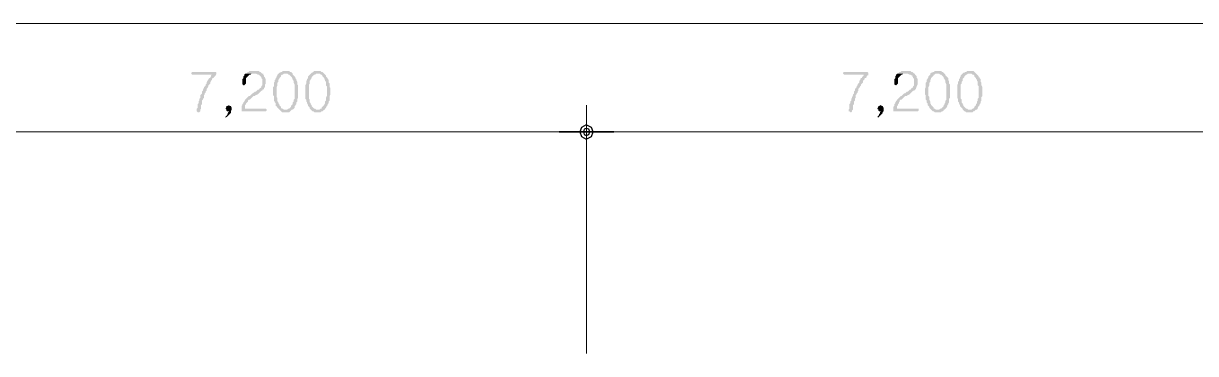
# Model space of a CAD drawing. Header units: millimetres. Extents: x -750 to 99069, y 12094 to 66109.
# Drawn here: x 62646 to 75588, y 40963 to 44611 of the extents above; entities that cross this region are included whole.
import ezdxf

# ---------------------------------------------------------------- set-up
doc = ezdxf.new("R2010")
doc.units = ezdxf.units.MM
doc.layers.add('PDF_솔리드 채우기', color=7, linetype='Continuous')
doc.layers.add('PDF_형상', color=7, linetype='Continuous')

msp = doc.modelspace()

# ---------------------------------------------------------------- hatches: boundary and pattern name
at = {"layer": 'PDF_솔리드 채우기', "transparency": 33554559}
for points in [[(64757, 44076), (64519, 44076), (64509, 44076), (64499, 44066), (64499, 44066), (64499, 44056), (64509, 44046), (64519, 44046), (64727, 44046), (64718, 44036), (64718, 44026), (64708, 44016), (64708, 44007), (64698, 44007), (64688, 43997), (64688, 43987), (64678, 43977), (64668, 43957), (64668, 43947), (64658, 43937), (64658, 43927), (64648, 43917), (64638, 43907), (64638, 43898), (64628, 43878), (64628, 43868), (64618, 43858), (64618, 43848), (64618, 43838), (64608, 43828), (64599, 43818), (64599, 43798), (64599, 43788), (64589, 43779), (64589, 43759), (64579, 43749), (64579, 43739), (64579, 43729), (64569, 43719), (64569, 43709), (64569, 43689), (64569, 43679), (64559, 43669), (64559, 43660), (64559, 43650), (64559, 43640), (64559, 43640), (64569, 43630), (64579, 43630), (64589, 43630), (64589, 43630), (64599, 43640), (64599, 43650), (64599, 43660), (64608, 43669), (64608, 43689), (64608, 43699), (64608, 43709), (64618, 43719), (64618, 43729), (64618, 43749), (64618, 43759), (64628, 43769), (64628, 43779), (64638, 43788), (64638, 43798), (64638, 43818), (64648, 43828), (64648, 43838), (64658, 43848), (64658, 43858), (64668, 43868), (64668, 43888), (64678, 43898), (64678, 43898), (64688, 43917), (64688, 43927), (64698, 43937), (64708, 43947), (64708, 43957), (64718, 43977), (64727, 43987), (64727, 43997), (64737, 44007), (64747, 44007), (64747, 44016), (64757, 44026), (64767, 44036), (64767, 44036), (64777, 44056), (64777, 44066), (64777, 44066), (64767, 44076)], [(65193, 44086), (65174, 44086), (65164, 44086), (65154, 44086), (65144, 44086), (65134, 44076), (65124, 44076), (65114, 44066), (65104, 44056), (65193, 44056), (65203, 44056), (65213, 44056), (65233, 44046), (65243, 44046), (65253, 44036), (65253, 44036), (65263, 44026), (65273, 44016), (65273, 44007), (65283, 43997), (65283, 43987), (65283, 43977), (65283, 43967), (65283, 43957), (65283, 43947), (65283, 43927), (65273, 43917), (65273, 43907), (65263, 43898), (65253, 43898), (65253, 43888), (65243, 43878), (65233, 43878), (65223, 43868), (65213, 43858), (65203, 43858), (65193, 43848), (65174, 43838), (65174, 43838), (65164, 43828), (65154, 43818), (65144, 43808), (65134, 43808), (65124, 43798), (65114, 43788), (65104, 43779), (65094, 43769), (65094, 43759), (65084, 43759), (65084, 43749), (65074, 43739), (65074, 43729), (65064, 43719), (65064, 43709), (65055, 43699), (65055, 43689), (65055, 43679), (65055, 43660), (65055, 43650), (65055, 43640), (65312, 43640), (65322, 43640), (65322, 43640), (65332, 43650), (65332, 43660), (65322, 43669), (65322, 43669), (65312, 43669), (65312, 43669), (65094, 43669), (65094, 43689), (65094, 43699), (65094, 43709), (65104, 43719), (65104, 43729), (65114, 43739), (65114, 43739), (65124, 43749), (65124, 43759), (65134, 43769), (65144, 43769), (65154, 43779), (65164, 43788), (65174, 43798), (65183, 43808), (65203, 43808), (65203, 43818), (65213, 43818), (65233, 43828), (65243, 43838), (65253, 43848), (65263, 43858), (65273, 43868), (65283, 43868), (65283, 43878), (65293, 43878), (65302, 43888), (65302, 43898), (65312, 43907), (65312, 43917), (65312, 43937), (65322, 43947), (65322, 43957), (65322, 43967), (65322, 43977), (65322, 43997), (65312, 44007), (65312, 44016), (65302, 44026), (65302, 44036), (65293, 44046), (65293, 44056), (65283, 44056), (65273, 44066), (65263, 44076), (65253, 44076), (65243, 44086), (65233, 44086), (65213, 44086), (65203, 44086)], [(65104, 44056), (65094, 44056), (65084, 44046), (65084, 44036), (65074, 44026), (65074, 44007), (65064, 43997), (65064, 43987), (65064, 43977), (65064, 43967), (65064, 43957), (65064, 43937), (65064, 43937), (65074, 43927), (65084, 43927), (65094, 43937), (65094, 43937), (65104, 43947), (65104, 43947), (65104, 43967), (65104, 43977), (65104, 43997), (65104, 44007), (65114, 44016), (65124, 44026), (65124, 44026), (65134, 44036), (65144, 44046), (65154, 44046), (65164, 44056), (65174, 44056), (65183, 44056), (65193, 44056)], [(65540, 44086), (65530, 44086), (65521, 44086), (65511, 44086), (65501, 44076), (65491, 44076), (65481, 44066), (65471, 44066), (65461, 44056), (65451, 44046), (65451, 44036), (65441, 44026), (65441, 44016), (65431, 44007), (65431, 43997), (65421, 43987), (65421, 43977), (65421, 43967), (65411, 43957), (65411, 43947), (65411, 43927), (65411, 43917), (65402, 43907), (65402, 43888), (65402, 43878), (65402, 43868), (65402, 43858), (65402, 43848), (65402, 43828), (65402, 43818), (65411, 43808), (65411, 43788), (65411, 43779), (65411, 43769), (65411, 43759), (65421, 43749), (65421, 43739), (65431, 43729), (65431, 43709), (65431, 43699), (65441, 43699), (65441, 43689), (65451, 43679), (65461, 43669), (65471, 43660), (65540, 43660), (65530, 43660), (65521, 43660), (65511, 43669), (65501, 43669), (65491, 43679), (65491, 43689), (65481, 43699), (65471, 43709), (65471, 43719), (65461, 43729), (65461, 43739), (65451, 43749), (65451, 43769), (65451, 43779), (65451, 43788), (65441, 43798), (65441, 43808), (65441, 43828), (65441, 43838), (65441, 43858), (65441, 43858), (65441, 43868), (65441, 43888), (65441, 43898), (65441, 43907), (65451, 43927), (65451, 43937), (65451, 43947), (65451, 43957), (65461, 43967), (65461, 43977), (65461, 43987), (65471, 43997), (65471, 44007), (65481, 44016), (65491, 44026), (65491, 44036), (65501, 44046), (65511, 44046), (65521, 44056), (65530, 44056), (65540, 44056), (65620, 44056), (65610, 44066), (65600, 44076), (65590, 44076), (65580, 44086), (65570, 44086), (65560, 44086), (65550, 44086)], [(65620, 44056), (65540, 44056), (65550, 44056), (65560, 44056), (65570, 44046), (65580, 44046), (65590, 44036), (65600, 44026), (65610, 44016), (65610, 44007), (65620, 43997), (65620, 43987), (65630, 43977), (65630, 43967), (65630, 43957), (65640, 43937), (65640, 43927), (65640, 43917), (65640, 43907), (65640, 43888), (65640, 43878), (65640, 43868), (65640, 43858), (65640, 43848), (65640, 43828), (65640, 43818), (65640, 43808), (65640, 43788), (65640, 43779), (65630, 43769), (65630, 43759), (65630, 43749), (65620, 43739), (65620, 43729), (65620, 43719), (65610, 43709), (65600, 43699), (65600, 43689), (65590, 43679), (65580, 43669), (65570, 43669), (65560, 43660), (65550, 43660), (65540, 43660), (65471, 43660), (65481, 43650), (65491, 43640), (65491, 43640), (65501, 43630), (65521, 43630), (65530, 43630), (65540, 43630), (65540, 43630), (65550, 43630), (65560, 43630), (65580, 43630), (65590, 43640), (65590, 43640), (65600, 43650), (65610, 43660), (65620, 43660), (65630, 43669), (65640, 43679), (65640, 43699), (65649, 43699), (65649, 43709), (65659, 43719), (65659, 43729), (65659, 43739), (65669, 43749), (65669, 43759), (65669, 43779), (65679, 43788), (65679, 43798), (65679, 43808), (65679, 43828), (65679, 43838), (65679, 43848), (65679, 43858), (65679, 43868), (65679, 43888), (65679, 43898), (65679, 43907), (65679, 43927), (65669, 43937), (65669, 43947), (65669, 43957), (65669, 43967), (65659, 43987), (65659, 43997), (65649, 44007), (65649, 44016), (65649, 44016), (65640, 44026), (65630, 44036), (65620, 44046)], [(65897, 44086), (65887, 44086), (65868, 44086), (65858, 44086), (65848, 44076), (65838, 44076), (65838, 44066), (65828, 44066), (65818, 44056), (65808, 44046), (65798, 44036), (65788, 44026), (65788, 44016), (65788, 44007), (65778, 43997), (65778, 43987), (65768, 43977), (65768, 43967), (65768, 43957), (65768, 43947), (65758, 43927), (65758, 43917), (65758, 43907), (65758, 43888), (65758, 43878), (65758, 43868), (65758, 43858), (65758, 43848), (65758, 43828), (65758, 43818), (65758, 43808), (65758, 43788), (65758, 43779), (65768, 43769), (65768, 43759), (65768, 43749), (65778, 43739), (65778, 43729), (65788, 43709), (65788, 43699), (65788, 43699), (65798, 43689), (65808, 43679), (65808, 43669), (65818, 43660), (65897, 43660), (65887, 43660), (65877, 43660), (65868, 43669), (65858, 43669), (65848, 43679), (65838, 43689), (65828, 43699), (65828, 43709), (65818, 43719), (65818, 43729), (65808, 43739), (65808, 43749), (65808, 43769), (65798, 43779), (65798, 43788), (65798, 43798), (65798, 43808), (65798, 43828), (65798, 43838), (65798, 43858), (65798, 43858), (65798, 43868), (65798, 43888), (65798, 43898), (65798, 43907), (65798, 43927), (65798, 43937), (65808, 43947), (65808, 43957), (65808, 43967), (65808, 43977), (65818, 43987), (65818, 43997), (65828, 44007), (65828, 44016), (65838, 44026), (65848, 44036), (65858, 44046), (65868, 44046), (65877, 44056), (65887, 44056), (65897, 44056), (65967, 44056), (65957, 44066), (65947, 44076), (65937, 44076), (65927, 44086), (65917, 44086), (65907, 44086)], [(65967, 44056), (65897, 44056), (65907, 44056), (65917, 44056), (65927, 44046), (65937, 44046), (65947, 44036), (65947, 44026), (65957, 44016), (65967, 44007), (65967, 43997), (65977, 43987), (65977, 43977), (65986, 43967), (65986, 43957), (65986, 43937), (65986, 43927), (65996, 43917), (65996, 43907), (65996, 43888), (65996, 43878), (65996, 43868), (65996, 43858), (65996, 43848), (65996, 43828), (65996, 43818), (65996, 43808), (65986, 43788), (65986, 43779), (65986, 43769), (65986, 43759), (65977, 43749), (65977, 43739), (65977, 43729), (65967, 43719), (65967, 43709), (65957, 43699), (65947, 43689), (65937, 43679), (65937, 43669), (65927, 43669), (65917, 43660), (65907, 43660), (65897, 43660), (65818, 43660), (65828, 43650), (65838, 43640), (65848, 43640), (65858, 43630), (65868, 43630), (65877, 43630), (65887, 43630), (65897, 43630), (65907, 43630), (65917, 43630), (65927, 43630), (65937, 43640), (65947, 43640), (65957, 43650), (65967, 43660), (65977, 43660), (65977, 43669), (65986, 43679), (65996, 43699), (65996, 43699), (66006, 43709), (66006, 43719), (66016, 43729), (66016, 43739), (66016, 43749), (66026, 43759), (66026, 43779), (66026, 43788), (66026, 43798), (66026, 43808), (66036, 43828), (66036, 43838), (66036, 43848), (66036, 43858), (66036, 43868), (66036, 43888), (66036, 43898), (66026, 43907), (66026, 43927), (66026, 43937), (66026, 43947), (66016, 43957), (66016, 43967), (66016, 43987), (66006, 43997), (66006, 44007), (65996, 44016), (65996, 44016), (65986, 44026), (65986, 44036), (65977, 44046)], [(71955, 44076), (71717, 44076), (71707, 44076), (71697, 44066), (71697, 44066), (71697, 44056), (71707, 44046), (71717, 44046), (71925, 44046), (71925, 44036), (71915, 44026), (71905, 44016), (71905, 44007), (71895, 44007), (71885, 43997), (71885, 43987), (71875, 43977), (71875, 43957), (71865, 43947), (71856, 43937), (71856, 43927), (71846, 43917), (71846, 43907), (71836, 43898), (71826, 43878), (71826, 43868), (71816, 43858), (71816, 43848), (71816, 43838), (71806, 43828), (71806, 43818), (71796, 43798), (71796, 43788), (71786, 43779), (71786, 43759), (71776, 43749), (71776, 43739), (71776, 43729), (71766, 43719), (71766, 43709), (71766, 43689), (71766, 43679), (71766, 43669), (71756, 43660), (71756, 43650), (71756, 43640), (71766, 43640), (71776, 43630), (71776, 43630), (71786, 43630), (71786, 43630), (71796, 43640), (71796, 43650), (71806, 43660), (71806, 43669), (71806, 43689), (71806, 43699), (71806, 43709), (71816, 43719), (71816, 43729), (71816, 43749), (71826, 43759), (71826, 43769), (71826, 43779), (71836, 43788), (71836, 43798), (71836, 43818), (71846, 43828), (71846, 43838), (71856, 43848), (71856, 43858), (71865, 43868), (71865, 43888), (71875, 43898), (71875, 43898), (71885, 43917), (71895, 43927), (71895, 43937), (71905, 43947), (71915, 43957), (71915, 43977), (71925, 43987), (71935, 43997), (71935, 44007), (71945, 44007), (71955, 44016), (71955, 44026), (71965, 44036), (71975, 44036), (71975, 44056), (71975, 44066), (71975, 44066), (71965, 44076)], [(72391, 44086), (72381, 44086), (72361, 44086), (72351, 44086), (72341, 44086), (72331, 44076), (72321, 44076), (72312, 44066), (72302, 44056), (72391, 44056), (72401, 44056), (72411, 44056), (72431, 44046), (72440, 44046), (72450, 44036), (72460, 44036), (72460, 44026), (72470, 44016), (72470, 44007), (72480, 43997), (72480, 43987), (72480, 43977), (72480, 43967), (72480, 43957), (72480, 43947), (72480, 43927), (72470, 43917), (72470, 43907), (72460, 43898), (72450, 43898), (72450, 43888), (72440, 43878), (72431, 43878), (72421, 43868), (72411, 43858), (72401, 43858), (72391, 43848), (72381, 43838), (72371, 43838), (72361, 43828), (72351, 43818), (72341, 43808), (72331, 43808), (72321, 43798), (72312, 43788), (72302, 43779), (72292, 43769), (72292, 43759), (72282, 43759), (72282, 43749), (72272, 43739), (72272, 43729), (72262, 43719), (72262, 43709), (72262, 43699), (72252, 43689), (72252, 43679), (72252, 43660), (72252, 43650), (72252, 43640), (72510, 43640), (72520, 43640), (72520, 43640), (72530, 43650), (72530, 43660), (72530, 43669), (72520, 43669), (72510, 43669), (72510, 43669), (72292, 43669), (72292, 43689), (72292, 43699), (72302, 43709), (72302, 43719), (72312, 43729), (72312, 43739), (72312, 43739), (72321, 43749), (72321, 43759), (72331, 43769), (72341, 43769), (72351, 43779), (72361, 43788), (72371, 43798), (72381, 43808), (72401, 43808), (72401, 43818), (72411, 43818), (72431, 43828), (72440, 43838), (72450, 43848), (72460, 43858), (72470, 43868), (72480, 43868), (72490, 43878), (72490, 43878), (72500, 43888), (72500, 43898), (72510, 43907), (72510, 43917), (72520, 43937), (72520, 43947), (72520, 43957), (72520, 43967), (72520, 43977), (72520, 43997), (72510, 44007), (72510, 44016), (72510, 44026), (72500, 44036), (72490, 44046), (72490, 44056), (72480, 44056), (72470, 44066), (72460, 44076), (72450, 44076), (72440, 44086), (72431, 44086), (72411, 44086), (72401, 44086)], [(72302, 44056), (72292, 44056), (72282, 44046), (72282, 44036), (72272, 44026), (72272, 44007), (72262, 43997), (72262, 43987), (72262, 43977), (72262, 43967), (72262, 43957), (72262, 43937), (72262, 43937), (72282, 43927), (72282, 43927), (72292, 43937), (72292, 43937), (72302, 43947), (72302, 43947), (72302, 43967), (72302, 43977), (72302, 43997), (72302, 44007), (72312, 44016), (72321, 44026), (72321, 44026), (72331, 44036), (72341, 44046), (72351, 44046), (72361, 44056), (72371, 44056), (72381, 44056), (72391, 44056)], [(72738, 44086), (72728, 44086), (72718, 44086), (72708, 44086), (72698, 44076), (72688, 44076), (72678, 44066), (72668, 44066), (72659, 44056), (72659, 44046), (72649, 44036), (72639, 44026), (72639, 44016), (72629, 44007), (72629, 43997), (72619, 43987), (72619, 43977), (72619, 43967), (72609, 43957), (72609, 43947), (72609, 43927), (72609, 43917), (72609, 43907), (72599, 43888), (72599, 43878), (72599, 43868), (72599, 43858), (72599, 43848), (72599, 43828), (72609, 43818), (72609, 43808), (72609, 43788), (72609, 43779), (72609, 43769), (72619, 43759), (72619, 43749), (72619, 43739), (72629, 43729), (72629, 43709), (72639, 43699), (72639, 43699), (72649, 43689), (72649, 43679), (72659, 43669), (72668, 43660), (72738, 43660), (72728, 43660), (72718, 43660), (72708, 43669), (72698, 43669), (72698, 43679), (72688, 43689), (72678, 43699), (72668, 43709), (72668, 43719), (72659, 43729), (72659, 43739), (72659, 43749), (72649, 43769), (72649, 43779), (72649, 43788), (72649, 43798), (72639, 43808), (72639, 43828), (72639, 43838), (72639, 43858), (72639, 43858), (72639, 43868), (72639, 43888), (72639, 43898), (72639, 43907), (72649, 43927), (72649, 43937), (72649, 43947), (72649, 43957), (72659, 43967), (72659, 43977), (72659, 43987), (72668, 43997), (72668, 44007), (72678, 44016), (72688, 44026), (72698, 44036), (72698, 44046), (72708, 44046), (72718, 44056), (72728, 44056), (72738, 44056), (72817, 44056), (72807, 44066), (72797, 44076), (72787, 44076), (72778, 44086), (72768, 44086), (72758, 44086), (72748, 44086)], [(72817, 44056), (72738, 44056), (72748, 44056), (72758, 44056), (72768, 44046), (72778, 44046), (72787, 44036), (72797, 44026), (72807, 44016), (72807, 44007), (72817, 43997), (72817, 43987), (72827, 43977), (72827, 43967), (72827, 43957), (72837, 43937), (72837, 43927), (72837, 43917), (72837, 43907), (72837, 43888), (72837, 43878), (72837, 43868), (72837, 43858), (72837, 43848), (72837, 43828), (72837, 43818), (72837, 43808), (72837, 43788), (72837, 43779), (72837, 43769), (72827, 43759), (72827, 43749), (72827, 43739), (72817, 43729), (72817, 43719), (72807, 43709), (72807, 43699), (72797, 43689), (72787, 43679), (72778, 43669), (72768, 43669), (72758, 43660), (72748, 43660), (72738, 43660), (72668, 43660), (72678, 43650), (72688, 43640), (72698, 43640), (72708, 43630), (72718, 43630), (72728, 43630), (72738, 43630), (72738, 43630), (72748, 43630), (72768, 43630), (72778, 43630), (72787, 43640), (72797, 43640), (72807, 43650), (72807, 43660), (72817, 43660), (72827, 43669), (72837, 43679), (72847, 43699), (72847, 43699), (72847, 43709), (72857, 43719), (72857, 43729), (72867, 43739), (72867, 43749), (72867, 43759), (72867, 43779), (72877, 43788), (72877, 43798), (72877, 43808), (72877, 43828), (72877, 43838), (72877, 43848), (72877, 43858), (72877, 43868), (72877, 43888), (72877, 43898), (72877, 43907), (72877, 43927), (72877, 43937), (72867, 43947), (72867, 43957), (72867, 43967), (72857, 43987), (72857, 43997), (72857, 44007), (72847, 44016), (72847, 44016), (72837, 44026), (72827, 44036), (72827, 44046)], [(73095, 44086), (73085, 44086), (73075, 44086), (73065, 44086), (73055, 44076), (73045, 44076), (73035, 44066), (73025, 44066), (73015, 44056), (73006, 44046), (72996, 44036), (72996, 44026), (72986, 44016), (72986, 44007), (72976, 43997), (72976, 43987), (72976, 43977), (72966, 43967), (72966, 43957), (72966, 43947), (72956, 43927), (72956, 43917), (72956, 43907), (72956, 43888), (72956, 43878), (72956, 43868), (72956, 43858), (72956, 43848), (72956, 43828), (72956, 43818), (72956, 43808), (72956, 43788), (72966, 43779), (72966, 43769), (72966, 43759), (72966, 43749), (72976, 43739), (72976, 43729), (72986, 43709), (72986, 43699), (72986, 43699), (72996, 43689), (73006, 43679), (73015, 43669), (73015, 43660), (73095, 43660), (73085, 43660), (73075, 43660), (73065, 43669), (73055, 43669), (73045, 43679), (73035, 43689), (73025, 43699), (73025, 43709), (73015, 43719), (73015, 43729), (73006, 43739), (73006, 43749), (73006, 43769), (72996, 43779), (72996, 43788), (72996, 43798), (72996, 43808), (72996, 43828), (72996, 43838), (72996, 43858), (72996, 43858), (72996, 43868), (72996, 43888), (72996, 43898), (72996, 43907), (72996, 43927), (72996, 43937), (73006, 43947), (73006, 43957), (73006, 43967), (73015, 43977), (73015, 43987), (73015, 43997), (73025, 44007), (73035, 44016), (73035, 44026), (73045, 44036), (73055, 44046), (73065, 44046), (73075, 44056), (73085, 44056), (73095, 44056), (73164, 44056), (73154, 44066), (73144, 44076), (73144, 44076), (73134, 44086), (73115, 44086), (73105, 44086)], [(73164, 44056), (73095, 44056), (73105, 44056), (73115, 44056), (73125, 44046), (73134, 44046), (73144, 44036), (73144, 44026), (73154, 44016), (73164, 44007), (73164, 43997), (73174, 43987), (73174, 43977), (73184, 43967), (73184, 43957), (73184, 43937), (73184, 43927), (73194, 43917), (73194, 43907), (73194, 43888), (73194, 43878), (73194, 43868), (73194, 43858), (73194, 43848), (73194, 43828), (73194, 43818), (73194, 43808), (73194, 43788), (73184, 43779), (73184, 43769), (73184, 43759), (73174, 43749), (73174, 43739), (73174, 43729), (73164, 43719), (73164, 43709), (73154, 43699), (73144, 43689), (73144, 43679), (73134, 43669), (73125, 43669), (73115, 43660), (73105, 43660), (73095, 43660), (73015, 43660), (73025, 43650), (73035, 43640), (73045, 43640), (73055, 43630), (73065, 43630), (73075, 43630), (73085, 43630), (73095, 43630), (73105, 43630), (73115, 43630), (73125, 43630), (73134, 43640), (73144, 43640), (73154, 43650), (73164, 43660), (73174, 43660), (73184, 43669), (73184, 43679), (73194, 43699), (73194, 43699), (73204, 43709), (73204, 43719), (73214, 43729), (73214, 43739), (73214, 43749), (73224, 43759), (73224, 43779), (73224, 43788), (73224, 43798), (73234, 43808), (73234, 43828), (73234, 43838), (73234, 43848), (73234, 43858), (73234, 43868), (73234, 43888), (73234, 43898), (73234, 43907), (73224, 43927), (73224, 43937), (73224, 43947), (73224, 43957), (73214, 43967), (73214, 43987), (73214, 43997), (73204, 44007), (73204, 44016), (73194, 44016), (73194, 44026), (73184, 44036), (73174, 44046)], [(64916, 43709), (64896, 43699), (64886, 43699), (64886, 43699), (64886, 43689), (64876, 43669), (64876, 43669), (64886, 43660), (64886, 43650), (64886, 43650), (64896, 43640), (64906, 43640), (64916, 43640), (64906, 43630), (64906, 43620), (64896, 43610), (64896, 43600), (64886, 43590), (64876, 43580), (64876, 43580), (64876, 43570), (64896, 43580), (64906, 43590), (64916, 43600), (64916, 43600), (64926, 43610), (64936, 43620), (64936, 43630), (64936, 43640), (64946, 43660), (64946, 43669), (64946, 43669), (64946, 43679), (64936, 43699), (64936, 43699), (64926, 43699)], [(72113, 43709), (72093, 43699), (72084, 43699), (72084, 43699), (72084, 43689), (72074, 43669), (72074, 43669), (72084, 43660), (72084, 43650), (72084, 43650), (72093, 43640), (72103, 43640), (72113, 43640), (72103, 43630), (72103, 43620), (72093, 43610), (72093, 43600), (72084, 43590), (72074, 43580), (72074, 43580), (72084, 43570), (72093, 43580), (72103, 43590), (72113, 43600), (72113, 43600), (72123, 43610), (72133, 43620), (72133, 43630), (72143, 43640), (72143, 43660), (72143, 43669), (72143, 43669), (72143, 43679), (72133, 43699), (72133, 43699), (72123, 43699)]]:
    msp.add_hatch(color=256, dxfattribs=at).paths.add_polyline_path(points)

# ---------------------------------------------------------------- linework, layer by layer
at = {"layer": 'PDF_형상', "lineweight": 5}
for points in [[(11430, 44611), (90315, 44611)], [(61813, 43412), (68713, 43412)], [(69020, 43412), (75910, 43412)]]:
    msp.add_lwpolyline(points, dxfattribs=at)
msp.add_lwpolyline([(68862, 43709), (68862, 40963)], close=True, dxfattribs=at)
at = {"layer": 'PDF_형상', "lineweight": 25}
for points in [[(68789, 43413), (68809, 43363), (68859, 43333), (68918, 43363), (68938, 43413), (68918, 43462), (68859, 43492), (68809, 43462)], [(68938, 43413), (68918, 43462), (68859, 43492), (68809, 43462), (68789, 43413), (68809, 43363), (68859, 43333), (68918, 43363)], [(69166, 43413), (68561, 43413)], [(68829, 43413), (68839, 43383), (68859, 43373), (68889, 43383), (68898, 43413), (68889, 43442), (68859, 43452), (68839, 43442)], [(68898, 43413), (68889, 43442), (68859, 43452), (68839, 43442), (68829, 43413), (68839, 43383), (68859, 43373), (68889, 43383)]]:
    msp.add_lwpolyline(points, close=True, dxfattribs=at)

doc.saveas('drawing.dxf')
